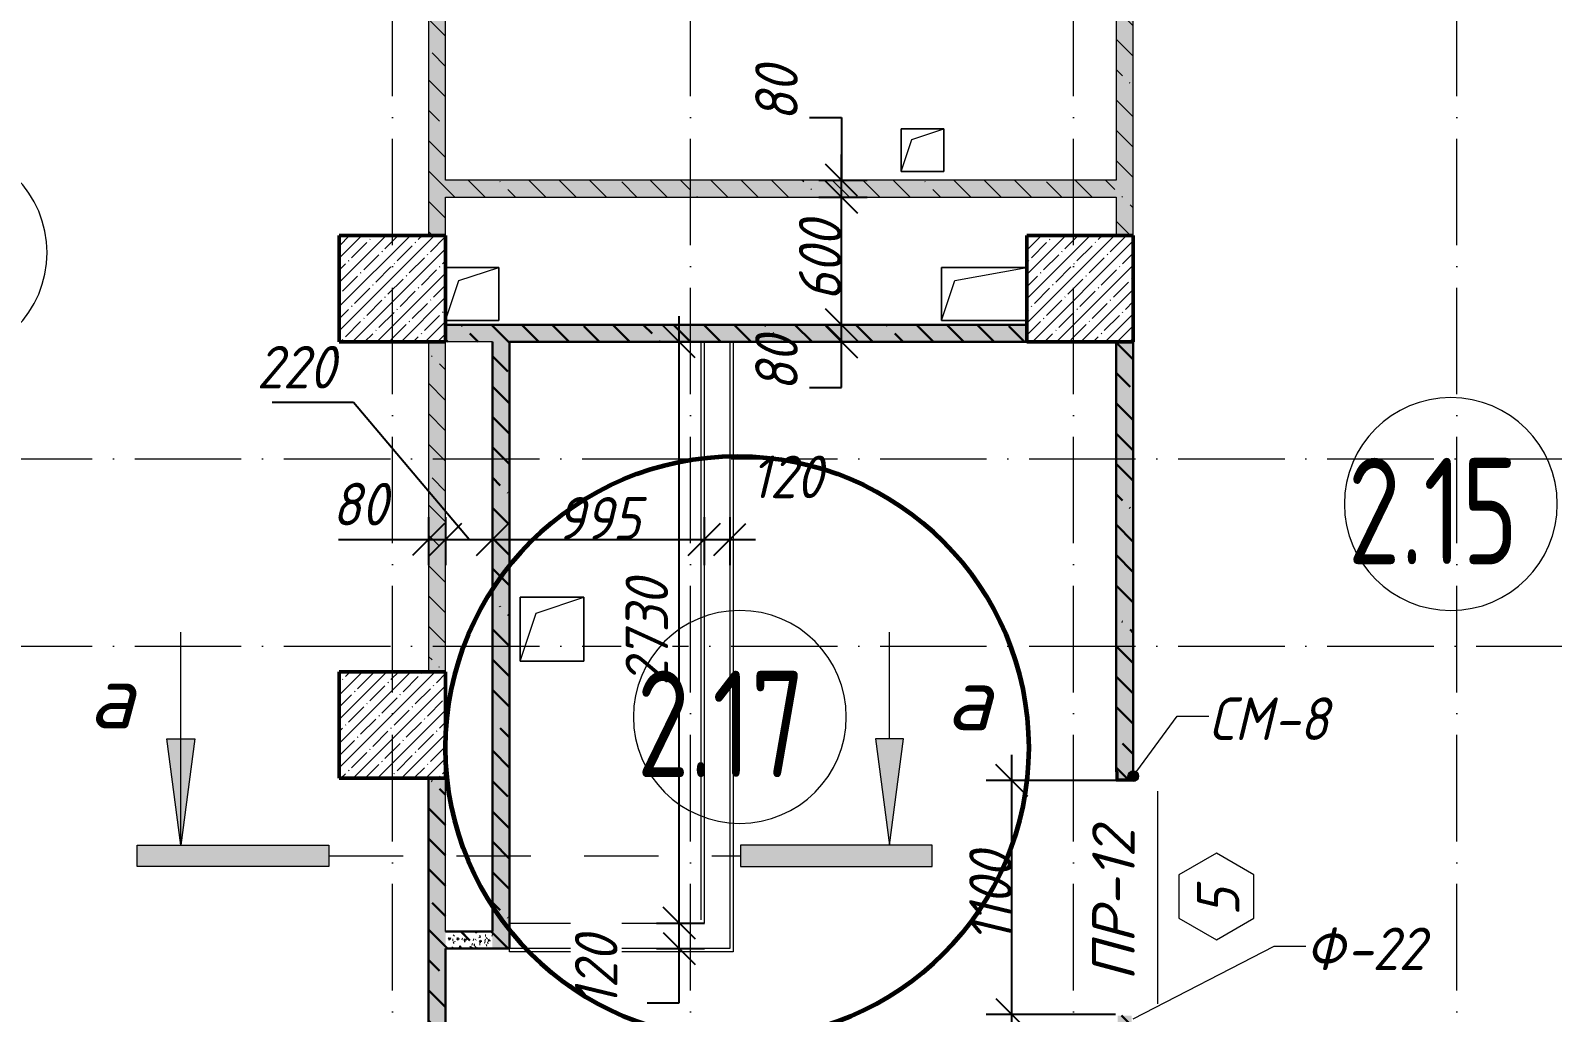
# Model space of a CAD drawing. Header units: millimetres. Extents: x -6064 to 178764, y -5836 to 29924.
# Drawn here: x 68860 to 76009, y 19549 to 24163 of the extents above; entities that cross this region are included whole.
import ezdxf

# ---------------------------------------------------------------- set-up
doc = ezdxf.new("R2010")
doc.units = ezdxf.units.MM
doc.linetypes.add('01 Штриховая _4 мм_', pattern=[600, 350, -250])
doc.linetypes.add('50_200_ШТРИХ_1Т_ш5_п1_п1_', pattern=[700, 500, -100, 0, -100])
for name, color, linetype, lineweight in [('0) ПГП', 1, 'Continuous', 30), ('A-AREA-IDEN', 7, 'Continuous', 9), ('A-DOOR-IDEN', 7, 'Continuous', 9), ('A-FLOR', 7, 'Continuous', 9), ('A-GENM', 7, 'Continuous', 9), ('A-GENM-1', 7, 'Continuous', 25), ('A-GENM-IDEN', 7, 'Continuous', 9), ('G-ANNO-SYMB-1', 7, '01 Штриховая _4 мм_', 9), ('I-WALL', 7, 'Continuous', 5), ('S-COLS-1', 7, 'Continuous', 5), ('S-COLS-2', 7, 'Continuous', 50), ('Оси-1', 7, '50_200_ШТРИХ_1Т_ш5_п1_п1_', 9)]:
    doc.layers.add(name, color=color, linetype=linetype, lineweight=lineweight)
doc.layers.add('A-ANNO-DIMS', color=7, linetype='Continuous')
doc.layers.add('A-WALL-FNSH-4', color=7, linetype='Continuous', lineweight=13, true_color=0x0070df)
doc.layers.add('A-WALL-PATT-4', color=7, linetype='Continuous', lineweight=5, true_color=0x0070df)
doc.styles.add('ISOCPEUR_I_1', font='isocpeui.ttf', dxfattribs={"height": 300})
doc.styles.add('ISOCPEUR_I_2', font='isocpeui.ttf', dxfattribs={"width": 0.9, "height": 200})
doc.styles.add('ISOCPEUR_I_4', font='isocpeui.ttf', dxfattribs={"height": 200})
doc.styles.add('СПДС', font='ГОСТ тип А.ttf', dxfattribs={"width": 0.9})
doc.dimstyles.new('ISO-2_0_0_9К_СРЕДНИЙ', dxfattribs={"dimscale": 304.8, "dimtxt": 199.196235, "dimasz": 0.492126, "dimexe": 0.393701, "dimexo": 0, "dimgap": 0, "dimtad": 1, "dimdec": 0, "dimzin": 0, "dimdsep": 46, "dimtxsty": 'ISOCPEUR_I_2', "dimblk1": 'OBLIQUE', "dimblk2": 'OBLIQUE', "dimsah": 1, "dimcen": 0.09, "dimdle": 0.393701, "dimazin": 0, "dimtfac": 1, "dimtdec": 4, "dimtix": 1, "dimtmove": 1, "dimatfit": 3, "dimfxl": 1, "dimtvp": 1, "dimtolj": 1, "dimtzin": 0, "dimarcsym": 2})
doc.dimstyles.new('ISO-2_0_0_9К_СРЕДНИЙ_2', dxfattribs={"dimscale": 304.8, "dimtxt": 199.196235, "dimasz": 0.492126, "dimexe": 0.393701, "dimexo": 0, "dimgap": 0, "dimtad": 1, "dimdec": 0, "dimzin": 0, "dimdsep": 46, "dimtxsty": 'ISOCPEUR_I_2', "dimblk1": 'OBLIQUE', "dimblk2": 'OBLIQUE', "dimsah": 1, "dimcen": 0.09, "dimdle": 0.393701, "dimazin": 0, "dimtfac": 1, "dimtdec": 4, "dimtix": 1, "dimtmove": 0, "dimatfit": 3, "dimfxl": 1, "dimtvp": 1, "dimtolj": 1, "dimtzin": 0, "dimarcsym": 2})
doc.dimstyles.new('ISO-2_0_0_9К_СРЕДНИЙ_ФОН_1', dxfattribs={"dimscale": 304.8, "dimtxt": 199.196235, "dimasz": 0.492126, "dimexe": 0.393701, "dimexo": 0, "dimgap": 0.164042, "dimtad": 1, "dimdec": 0, "dimdsep": 46, "dimtxsty": 'ISOCPEUR_I_2', "dimblk1": 'OBLIQUE', "dimblk2": 'OBLIQUE', "dimsah": 1, "dimcen": 0.09, "dimdle": 0.393701, "dimazin": 0, "dimtfac": 1, "dimtdec": 4, "dimtix": 1, "dimtmove": 0, "dimatfit": 3, "dimfxl": 1, "dimtvp": 1, "dimtfill": 1, "dimtolj": 1, "dimtzin": 0, "dimarcsym": 2})
doc.dimstyles.new('ISO-2_0_0_9К_СРЕДНИЙ_ФОН_2', dxfattribs={"dimscale": 304.8, "dimtxt": 199.196235, "dimasz": 0.492126, "dimexe": 0.393701, "dimexo": 0, "dimgap": 0.164042, "dimtad": 1, "dimdec": 0, "dimdsep": 46, "dimtxsty": 'ISOCPEUR_I_2', "dimblk1": 'OBLIQUE', "dimblk2": 'OBLIQUE', "dimsah": 1, "dimcen": 0.09, "dimdle": 0.393701, "dimazin": 0, "dimtfac": 1, "dimtdec": 4, "dimtix": 1, "dimtmove": 1, "dimatfit": 3, "dimfxl": 1, "dimtvp": 1, "dimtfill": 1, "dimtolj": 1, "dimtzin": 0, "dimarcsym": 2})
pattern_1 = [(50, (0, 0), (72.873764, -6.37607), [7.62, -83.82]), (355, (0, 0), (-14.09699, 76.422444), [6.096, -67.056]), (100.451, (6.07, -0.53), (58.776964, 70.04687), [6.476, -71.236]), (46.184, (0, 20.32), (108.43142, -16.81745), [11.43, -125.73]), (96.636, (9.04, 18.92), (94.961, 98.97089), [9.714, -106.854]), (351.184, (0, 20.32), (94.96227, 98.97018), [9.144, -100.584]), (21, (10.16, 15.24), (60.64565, -40.906537), [7.62, -83.82]), (326, (10.16, 15.24), (24.72083, 73.67493), [6.096, -67.056]), (71.451, (15.214, 11.83), (85.36689, 32.768737), [6.476, -71.236]), (37.5, (0, 0), (1.235525, 33.8224325), [3.353, -62.89, 3.353, -64.719, -67.31]), (37.5, (0, 0), (1.235525, 33.8224325), [-134.315, 3.353, -63.957]), (7.5, (0, 0), (26.728146, 40.07255), [3.353, -35.458, 3.353, -61.366, -25.654]), (7.5, (0, 0), (26.728146, 40.07255), [-103.53, 3.353, -22.301]), (327.5, (-22.657, 0), (54.2363175, -2.292117), [3.353, -22.047, 3.353, -75.895, -105.156]), (327.5, (-22.657, 0), (54.2363175, -2.292117), [-104.648, 3.353, -101.803]), (317.5, (-32.817, 0), (59.25158, 10.17014), [3.353, -29.667, 3.353, -49.276, -74.676]), (317.5, (-32.817, 0), (59.25158, 10.17014), [-85.649, 3.353, -71.323])]
pattern_2 = [(135, (0, 0), (-142.5612, -142.5612), []), (135, (142.56, 0), (-142.5612, -142.5612), [252.016, -50.403, 3.353, -47.05])]
pattern_3 = [(45, (0, 0), (-57.02463, 57.02463), []), (45, (57.025, 0), (-57.02463, 57.02463), [100.806, -20.161, 3.353, -16.808])]

# ---------------------------------------------------------------- blocks, each defined once
blk = doc.blocks.new('AR_Отверстие прямоугольное _в плите_ - AR_Отверстие прямоугольное _в плите_-V66-АР1_1_Кладочный план 2 этажа')
at = {"layer": 'A-GENM'}
for p, q in [((200, 125), (-200, 125)), ((-200, 125), (-200, -125)), ((-137.5, 62.5), (200, 125)), ((-200, -125), (-137.5, 62.5)), ((-200, -125), (200, -125))]:
    blk.add_line(p, q, dxfattribs=at)
blk = doc.blocks.new('AR_Отверстие прямоугольное _в плите_ - AR_Отверстие прямоугольное _в плите_-V67-АР1_1_Кладочный план 2 этажа')
at = {"layer": 'A-GENM'}
for p, q in [((125, 125), (-125, 125)), ((-62.5, 62.5), (125, 125)), ((125, -125), (125, 125)), ((-125, -125), (-62.5, 62.5)), ((-125, -125), (125, -125))]:
    blk.add_line(p, q, dxfattribs=at)
blk = doc.blocks.new('AR_Отверстие прямоугольное _в плите_ - AR_Отверстие прямоугольное _в плите_-V57-АР1_1_Кладочный план 2 этажа')
at = {"layer": 'A-GENM'}
for p, q in [((100, 100), (-100, 100)), ((-100, 100), (-100, -100)), ((-50, 50), (100, 100)), ((100, -100), (100, 100)), ((-100, -100), (-50, 50)), ((-100, -100), (100, -100))]:
    blk.add_line(p, q, dxfattribs=at)
blk = doc.blocks.new('AR_Отверстие прямоугольное _в плите_ - AR_Отверстие прямоугольное _в плите_-26860715-АР1_1_Кладочный план 2 этажа')
at = {"layer": 'A-GENM'}
for p, q in [((150, 150), (-150, 150)), ((-150, 150), (-150, -150)), ((-75, 75), (150, 150)), ((150, -150), (150, 150)), ((-150, -150), (-75, 75)), ((-150, -150), (150, -150))]:
    blk.add_line(p, q, dxfattribs=at)
blk = doc.blocks.new('Фахверк_СКБ_Швеллер_Тип 2 - СМ-8_80х2180h-30702245-АР1_1_Кладочный план 2 этажа')
at = {"layer": 'A-GENM-1'}
for p, q in [((165, 40), (125, 40)), ((125, 40), (125, -40)), ((129.5, 32.6), (165, 32.6)), ((129.5, -32.6), (129.5, 32.6)), ((165, 32.6), (165, 40)), ((125, -40), (165, -40)), ((165, -32.6), (129.5, -32.6)), ((165, -40), (165, -32.6))]:
    blk.add_line(p, q, dxfattribs=at)
blk = doc.blocks.new('_Oblique')
at = {"color": 0, "linetype": 'ByBlock', "lineweight": -2}
blk.add_line((-0.5, -0.5), (0.5, 0.5), dxfattribs=at)
blk = doc.blocks.new('DIMBLOCK353-АР1_1_Кладочный план 2 этажа')
at = {"layer": 'A-ANNO-DIMS', "color": 0, "lineweight": -2, "transparency": 16777216}
for p, q in [((72669.6, 22580), (72669.6, 22900)), ((72563.5, 22780), (72789.6, 22780)), ((72563.5, 22700), (72789.6, 22700)), ((72669.6, 22485.4), (72669.6, 22700)), ((72519.6, 22485.4), (72669.6, 22485.4))]:
    blk.add_line(p, q, dxfattribs=at)
at = {"layer": 'Defpoints', "color": 0, "transparency": 16777216}
for p in [(72563.5, 22780), (72669.6, 22780), (72563.5, 22700)]:
    blk.add_point(p, dxfattribs=at)
at = {"layer": 'A-ANNO-DIMS', "color": 0, "lineweight": -2, "transparency": 16777216, "xscale": 150, "yscale": 150, "zscale": 150}
for p, rotation in [((72669.6, 22780), 90), ((72669.6, 22700), 270)]:
    blk.add_blockref('_Oblique', p, dxfattribs=dict(at, rotation=rotation))
at = {"layer": 'A-ANNO-DIMS', "color": 0, "transparency": 16777216, "insert": (72264.3, 22467), "char_height": 200, "width": 303.391, "attachment_point": 1, "rotation": 90, "line_spacing_factor": 1.149209, "style": 'ISOCPEUR_I_2'}
blk.add_mtext('\\A1;80', dxfattribs=at)
blk = doc.blocks.new('DIMBLOCK354-АР1_1_Кладочный план 2 этажа')
at = {"layer": 'A-ANNO-DIMS', "color": 0, "lineweight": -2, "transparency": 16777216}
for p, q in [((72669.6, 22660), (72669.6, 23500)), ((72563.5, 23380), (72789.6, 23380)), ((72563.5, 22780), (72789.6, 22780))]:
    blk.add_line(p, q, dxfattribs=at)
at = {"layer": 'Defpoints', "color": 0, "transparency": 16777216}
for p in [(72563.5, 23380), (72669.6, 23380), (72563.5, 22780)]:
    blk.add_point(p, dxfattribs=at)
at = {"layer": 'A-ANNO-DIMS', "color": 0, "lineweight": -2, "transparency": 16777216, "xscale": 150, "yscale": 150, "zscale": 150}
for p, rotation in [((72669.6, 23380), 90), ((72669.6, 22780), 270)]:
    blk.add_blockref('_Oblique', p, dxfattribs=dict(at, rotation=rotation))
at = {"layer": 'A-ANNO-DIMS', "color": 0, "transparency": 16777216, "insert": (72569.6, 23080), "char_height": 200, "width": 455.087, "attachment_point": 5, "rotation": 90, "style": 'ISOCPEUR_I_2'}
blk.add_mtext('\\A1;600', dxfattribs=at)
blk = doc.blocks.new('DIMBLOCK355-АР1_1_Кладочный план 2 этажа')
at = {"layer": 'A-ANNO-DIMS', "color": 0, "lineweight": -2, "transparency": 16777216}
for p, q in [((72519.6, 23753.6), (72669.6, 23753.6)), ((72669.6, 23753.6), (72669.6, 23460)), ((72669.6, 23260), (72669.6, 23580)), ((72563.5, 23460), (72789.6, 23460)), ((72563.5, 23380), (72789.6, 23380))]:
    blk.add_line(p, q, dxfattribs=at)
at = {"layer": 'Defpoints', "color": 0, "transparency": 16777216}
for p in [(72563.5, 23460), (72669.6, 23460), (72563.5, 23380)]:
    blk.add_point(p, dxfattribs=at)
at = {"layer": 'A-ANNO-DIMS', "color": 0, "lineweight": -2, "transparency": 16777216, "xscale": 150, "yscale": 150, "zscale": 150}
for p, rotation in [((72669.6, 23460), 90), ((72669.6, 23380), 270)]:
    blk.add_blockref('_Oblique', p, dxfattribs=dict(at, rotation=rotation))
at = {"layer": 'A-ANNO-DIMS', "color": 0, "transparency": 16777216, "insert": (72264.3, 23735.2), "char_height": 200, "width": 303.391, "attachment_point": 1, "rotation": 90, "line_spacing_factor": 1.149209, "style": 'ISOCPEUR_I_2'}
blk.add_mtext('\\A1;80', dxfattribs=at)
blk = doc.blocks.new('DIMBLOCK356-АР1_1_Кладочный план 2 этажа')
at = {"layer": 'A-ANNO-DIMS', "color": 0, "lineweight": -2, "transparency": 16777216}
for p, q in [((70730, 21877.2), (70730, 21651.1)), ((70810, 21877.2), (70810, 21651.1)), ((70307.1, 21771.1), (70730, 21771.1)), ((70610, 21771.1), (70930, 21771.1))]:
    blk.add_line(p, q, dxfattribs=at)
at = {"layer": 'Defpoints', "color": 0, "transparency": 16777216}
for p in [(70730, 21877.2), (70810, 21877.2), (70810, 21771.1)]:
    blk.add_point(p, dxfattribs=at)
at = {"layer": 'A-ANNO-DIMS', "color": 0, "lineweight": -2, "transparency": 16777216, "xscale": 150, "yscale": 150, "zscale": 150, "rotation": 180}
blk.add_blockref('_Oblique', (70730, 21771.1), dxfattribs=at)
at = {"layer": 'A-ANNO-DIMS', "color": 0, "lineweight": -2, "transparency": 16777216, "xscale": 150, "yscale": 150, "zscale": 150}
blk.add_blockref('_Oblique', (70810, 21771.1), dxfattribs=at)
at = {"layer": 'A-ANNO-DIMS', "color": 0, "transparency": 16777216, "insert": (70277.3, 22037.8), "char_height": 200, "width": 303.391, "attachment_point": 1, "line_spacing_factor": 1.149209, "style": 'ISOCPEUR_I_2'}
blk.add_mtext('\\A1;80', dxfattribs=at)
blk = doc.blocks.new('DIMBLOCK357-АР1_1_Кладочный план 2 этажа')
at = {"layer": 'A-ANNO-DIMS', "color": 0, "lineweight": -2, "transparency": 16777216}
for p, q in [((70377.7, 22414.4), (69995.3, 22414.4)), ((70920, 21771.1), (70377.7, 22414.4)), ((70810, 21877.2), (70810, 21651.1)), ((71030, 21877.2), (71030, 21651.1)), ((70690, 21771.1), (71150, 21771.1))]:
    blk.add_line(p, q, dxfattribs=at)
at = {"layer": 'Defpoints', "color": 0, "transparency": 16777216}
for p in [(70810, 21877.2), (71030, 21877.2), (71030, 21771.1)]:
    blk.add_point(p, dxfattribs=at)
at = {"layer": 'A-ANNO-DIMS', "color": 0, "lineweight": -2, "transparency": 16777216, "xscale": 150, "yscale": 150, "zscale": 150, "rotation": 180}
blk.add_blockref('_Oblique', (70810, 21771.1), dxfattribs=at)
at = {"layer": 'A-ANNO-DIMS', "color": 0, "lineweight": -2, "transparency": 16777216, "xscale": 150, "yscale": 150, "zscale": 150}
blk.add_blockref('_Oblique', (71030, 21771.1), dxfattribs=at)
at = {"layer": 'A-ANNO-DIMS', "color": 0, "transparency": 16777216, "insert": (69922.6, 22681.1), "char_height": 200, "width": 455.087, "attachment_point": 1, "line_spacing_factor": 1.149209, "style": 'ISOCPEUR_I_2'}
blk.add_mtext('\\A1;220', dxfattribs=at)
blk = doc.blocks.new('DIMBLOCK358-АР1_1_Кладочный план 2 этажа')
at = {"layer": 'A-ANNO-DIMS', "color": 0, "lineweight": -2, "transparency": 16777216}
for p, q in [((71030, 21877.2), (71030, 21651.1)), ((72025, 21877.2), (72025, 21651.1)), ((70910, 21771.1), (72145, 21771.1))]:
    blk.add_line(p, q, dxfattribs=at)
at = {"layer": 'Defpoints', "color": 0, "transparency": 16777216}
for p in [(71030, 21877.2), (72025, 21877.2), (72025, 21771.1)]:
    blk.add_point(p, dxfattribs=at)
at = {"layer": 'A-ANNO-DIMS', "color": 0, "lineweight": -2, "transparency": 16777216, "xscale": 150, "yscale": 150, "zscale": 150, "rotation": 180}
blk.add_blockref('_Oblique', (71030, 21771.1), dxfattribs=at)
at = {"layer": 'A-ANNO-DIMS', "color": 0, "lineweight": -2, "transparency": 16777216, "xscale": 150, "yscale": 150, "zscale": 150}
blk.add_blockref('_Oblique', (72025, 21771.1), dxfattribs=at)
at = {"layer": 'A-ANNO-DIMS', "color": 0, "transparency": 16777216, "insert": (71527.5, 21871.1), "char_height": 200, "width": 455.087, "attachment_point": 5, "style": 'ISOCPEUR_I_2'}
blk.add_mtext('\\A1;995', dxfattribs=at)
blk = doc.blocks.new('DIMBLOCK359-АР1_1_Кладочный план 2 этажа')
at = {"layer": 'A-ANNO-DIMS', "color": 0, "lineweight": -2, "transparency": 16777216}
for p, q in [((72025, 21877.2), (72025, 21651.1)), ((72145, 21877.2), (72145, 21651.1)), ((71905, 21771.1), (72265, 21771.1))]:
    blk.add_line(p, q, dxfattribs=at)
at = {"layer": 'Defpoints', "color": 0, "transparency": 16777216}
for p in [(72025, 21877.2), (72145, 21877.2), (72145, 21771.1)]:
    blk.add_point(p, dxfattribs=at)
at = {"layer": 'A-ANNO-DIMS', "color": 0, "lineweight": -2, "transparency": 16777216, "xscale": 150, "yscale": 150, "zscale": 150, "rotation": 180}
blk.add_blockref('_Oblique', (72025, 21771.1), dxfattribs=at)
at = {"layer": 'A-ANNO-DIMS', "color": 0, "lineweight": -2, "transparency": 16777216, "xscale": 150, "yscale": 150, "zscale": 150}
blk.add_blockref('_Oblique', (72145, 21771.1), dxfattribs=at)
at = {"layer": 'A-ANNO-DIMS', "color": 0, "transparency": 16777216, "insert": (72243.1, 22165.7), "char_height": 200, "width": 409.118, "attachment_point": 1, "line_spacing_factor": 1.149209, "style": 'ISOCPEUR_I_2'}
blk.add_mtext('\\A1;120', dxfattribs=at)
blk = doc.blocks.new('DIMBLOCK360-АР1_1_Кладочный план 2 этажа')
at = {"layer": 'A-ANNO-DIMS', "color": 0, "lineweight": -2, "transparency": 16777216}
for p, q in [((71906.5, 19730), (71906.5, 20090)), ((71800.4, 19970), (72026.5, 19970)), ((71800.4, 19850), (72026.5, 19850)), ((71906.5, 19595), (71906.5, 19850)), ((71756.5, 19595), (71906.5, 19595))]:
    blk.add_line(p, q, dxfattribs=at)
at = {"layer": 'Defpoints', "color": 0, "transparency": 16777216}
for p in [(71800.4, 19970), (71906.5, 19970), (71800.4, 19850)]:
    blk.add_point(p, dxfattribs=at)
at = {"layer": 'A-ANNO-DIMS', "color": 0, "lineweight": -2, "transparency": 16777216, "xscale": 150, "yscale": 150, "zscale": 150}
for p, rotation in [((71906.5, 19970), 90), ((71906.5, 19850), 270)]:
    blk.add_blockref('_Oblique', p, dxfattribs=dict(at, rotation=rotation))
at = {"layer": 'A-ANNO-DIMS', "color": 0, "transparency": 16777216, "insert": (71417.3, 19573.8), "char_height": 200, "width": 409.118, "attachment_point": 1, "rotation": 90, "line_spacing_factor": 1.149209, "style": 'ISOCPEUR_I_2', "bg_fill": 3, "box_fill_scale": 1.1, "bg_fill_color": 256, "bg_fill_true_color": 13158600, "bg_fill_transparency": 0}
blk.add_mtext('\\A1;120', dxfattribs=at)
blk = doc.blocks.new('DIMBLOCK361-АР1_1_Кладочный план 2 этажа')
at = {"layer": 'A-ANNO-DIMS', "color": 0, "lineweight": -2, "transparency": 16777216}
for p, q in [((71906.5, 19850), (71906.5, 22820)), ((71800.4, 22700), (72026.5, 22700)), ((71800.4, 19970), (72026.5, 19970))]:
    blk.add_line(p, q, dxfattribs=at)
at = {"layer": 'Defpoints', "color": 0, "transparency": 16777216}
for p in [(71800.4, 22700), (71906.5, 22700), (71800.4, 19970)]:
    blk.add_point(p, dxfattribs=at)
at = {"layer": 'A-ANNO-DIMS', "color": 0, "lineweight": -2, "transparency": 16777216, "xscale": 150, "yscale": 150, "zscale": 150}
for p, rotation in [((71906.5, 22700), 90), ((71906.5, 19970), 270)]:
    blk.add_blockref('_Oblique', p, dxfattribs=dict(at, rotation=rotation))
at = {"layer": 'A-ANNO-DIMS', "color": 0, "transparency": 16777216, "insert": (71755.2, 21335), "char_height": 200, "width": 606.782, "attachment_point": 5, "rotation": 90, "style": 'ISOCPEUR_I_2', "bg_fill": 3, "box_fill_scale": 1.1, "bg_fill_color": 256, "bg_fill_true_color": 13158600, "bg_fill_transparency": 0}
blk.add_mtext('\\A1;2730', dxfattribs=at)
blk = doc.blocks.new('DIMBLOCK362-АР1_1_Кладочный план 2 этажа')
at = {"layer": 'A-ANNO-DIMS', "color": 0, "lineweight": -2, "transparency": 16777216}
for p, q in [((73469.6, 19420), (73469.6, 20760)), ((73960, 20640), (73349.6, 20640)), ((73957, 19540), (73349.6, 19540))]:
    blk.add_line(p, q, dxfattribs=at)
at = {"layer": 'Defpoints', "color": 0, "transparency": 16777216}
for p in [(73469.6, 20640), (73960, 20640), (73957, 19540)]:
    blk.add_point(p, dxfattribs=at)
at = {"layer": 'A-ANNO-DIMS', "color": 0, "lineweight": -2, "transparency": 16777216, "xscale": 150, "yscale": 150, "zscale": 150}
for p, rotation in [((73469.6, 20640), 90), ((73469.6, 19540), 270)]:
    blk.add_blockref('_Oblique', p, dxfattribs=dict(at, rotation=rotation))
at = {"layer": 'A-ANNO-DIMS', "color": 0, "transparency": 16777216, "insert": (73369.6, 20090), "char_height": 200, "width": 514.846, "attachment_point": 5, "rotation": 90, "style": 'ISOCPEUR_I_2'}
blk.add_mtext('\\A1;1100', dxfattribs=at)
blk = doc.blocks.new('AAR_СКБ_Марка_Двери_Перемычка и проем - Марка перемычки и проема-25306769-АР1_1_Кладочный план 2 этажа')
at = {"layer": 'A-DOOR-IDEN'}
for p, q in [((-5, 0), (5, 0)), ((-0.968, -0.984), (-1.986, -2.747)), ((1.067, -0.984), (-0.968, -0.984)), ((2.085, -2.747), (1.067, -0.984)), ((-1.986, -2.747), (-0.968, -4.509)), ((1.067, -4.509), (2.085, -2.747)), ((-0.968, -4.509), (1.067, -4.509))]:
    blk.add_line(p, q, dxfattribs=at)
blk = doc.blocks.new('Разрез - Концевая часть разреза пр_-17661887-АР1_1_Кладочный план 2 этажа')
at = {"layer": 'G-ANNO-SYMB-1'}
for points in [[(0, 0.5), (0, -0.5), (-9, -0.5), (-9, 0.5)], [(-6.292, -5.5), (-7.609, -5.5), (-6.95, -0.5)]]:
    blk.add_hatch(color=256, dxfattribs=at).paths.add_polyline_path(points, flags=0)
for p, q in [((0, 0.5), (-9, 0.5)), ((-9, 0.5), (-9, -0.5)), ((0, -0.5), (0, 0.5)), ((-9, -0.5), (0, -0.5)), ((-6.95, -0.5), (-7.609, -5.5)), ((-6.95, -0.5), (-6.95, -10.5)), ((-6.292, -5.5), (-6.95, -0.5)), ((-7.609, -5.5), (-6.292, -5.5))]:
    blk.add_line(p, q, dxfattribs=at)
blk = doc.blocks.new('Разрез - Заголовок разреза-10218885-АР1_1_Кладочный план 2 этажа')
at = {"layer": 'G-ANNO-SYMB-1'}
for points in [[(0, 0.5), (0, -0.5), (-9, -0.5), (-9, 0.5)], [(-6.342, -5.5), (-7.658, -5.5), (-7, -0.5)]]:
    blk.add_hatch(color=256, dxfattribs=at).paths.add_polyline_path(points, flags=0)
for p, q in [((0, 0.5), (-9, 0.5)), ((-9, 0.5), (-9, -0.5)), ((0, -0.5), (0, 0.5)), ((-9, -0.5), (0, -0.5)), ((-7, -0.5), (-7.658, -5.5)), ((-6.342, -5.5), (-7, -0.5)), ((-7.658, -5.5), (-6.342, -5.5)), ((-7, -5.5), (-7, -10.5))]:
    blk.add_line(p, q, dxfattribs=at)
blk = doc.blocks.new('Марка_Помещения - Номер-25198446-Объем проектирования 2 этажа')
at = {"layer": 'A-AREA-IDEN'}
for start, end in [(360, 180), (180, 360)]:
    blk.add_arc((0, 0), 2.5, start, end, dxfattribs=at)

msp = doc.modelspace()

# ---------------------------------------------------------------- hatches: boundary and pattern name
at = {"layer": '0) ПГП'}
h = msp.add_hatch(dxfattribs=at)
h.set_pattern_fill('FP_25', color=256, style=0, pattern_type=2)
h.set_pattern_definition(pattern_1)
h.paths.add_polyline_path([(71916.9, 22700), (73540, 22700), (73540, 22780), (70810, 22780), (70810, 22700), (71110, 22700)], flags=0)
h = msp.add_hatch(dxfattribs=at)
h.set_pattern_fill('FP_26', color=256, style=0, pattern_type=2)
h.set_pattern_definition(pattern_2)
h.paths.add_polyline_path([(71916.9, 22700), (73540, 22700), (73540, 22780), (70810, 22780), (70810, 22700), (71110, 22700)], flags=0)
h = msp.add_hatch(dxfattribs=at)
h.set_pattern_fill('FP_25', color=256, style=0, pattern_type=2)
h.set_pattern_definition(pattern_1)
h.paths.add_polyline_path([(71110, 19850), (71110, 22700), (71030, 22700), (71030, 19850)], flags=0)
h = msp.add_hatch(dxfattribs=at)
h.set_pattern_fill('FP_26', color=256, style=0, pattern_type=2)
h.set_pattern_definition(pattern_2)
h.paths.add_polyline_path([(71110, 19850), (71110, 22700), (71030, 22700), (71030, 19850)], flags=0)
h = msp.add_hatch(dxfattribs=at)
h.set_pattern_fill('FP_25', color=256, style=0, pattern_type=2)
h.set_pattern_definition(pattern_1)
h.paths.add_polyline_path([(74040, 19100), (74040, 19500), (74032.6, 19500), (74032.6, 19535.5), (73967.4, 19535.5), (73967.4, 19500), (73960, 19500), (73960, 19100), (74032.6, 19100)], flags=0)
h.paths.add_polyline_path([(73967.4, 20644.5), (74032.6, 20644.5), (74032.6, 20680), (74040, 20680), (74040, 22700), (73960, 22700), (73960, 20680), (73967.4, 20680)], flags=0)
h = msp.add_hatch(dxfattribs=at)
h.set_pattern_fill('FP_26', color=256, style=0, pattern_type=2)
h.set_pattern_definition(pattern_2)
h.paths.add_polyline_path([(74040, 19100), (74040, 19500), (74032.6, 19500), (74032.6, 19535.5), (73967.4, 19535.5), (73967.4, 19500), (73960, 19500), (73960, 19100), (74032.6, 19100)], flags=0)
h.paths.add_polyline_path([(73967.4, 20644.5), (74032.6, 20644.5), (74032.6, 20680), (74040, 20680), (74040, 22700), (73960, 22700), (73960, 20680), (73967.4, 20680)], flags=0)
h = msp.add_hatch(dxfattribs=at)
h.set_pattern_fill('FP_25', color=256, style=0, pattern_type=2)
h.set_pattern_definition(pattern_1)
h.paths.add_polyline_path([(70730, 18800), (70810, 18800), (70810, 20650), (70730, 20650)], flags=0)
h = msp.add_hatch(dxfattribs=at)
h.set_pattern_fill('FP_26', color=256, style=0, pattern_type=2)
h.set_pattern_definition(pattern_2)
h.paths.add_polyline_path([(70730, 18800), (70810, 18800), (70810, 20650), (70730, 20650)], flags=0)
h = msp.add_hatch(dxfattribs=at)
h.set_pattern_fill('FP_25', color=256, style=0, pattern_type=2)
h.set_pattern_definition(pattern_1)
h.paths.add_polyline_path([(70810, 19850), (71030, 19850), (71030, 19930), (70810, 19930)], flags=0)
h = msp.add_hatch(dxfattribs=at)
h.set_pattern_fill('FP_26', color=256, style=0, pattern_type=2)
h.set_pattern_definition(pattern_2)
h.paths.add_polyline_path([(70810, 19850), (71030, 19850), (71030, 19930), (70810, 19930)], flags=0)
at = {"layer": 'A-GENM-IDEN'}
h = msp.add_hatch(color=256, dxfattribs=at)
edge = h.paths.add_edge_path(flags=0)
edge.add_arc((74040, 20660), 25, 0, 360)
at = {"layer": 'A-WALL-PATT-4'}
h = msp.add_hatch(dxfattribs=at)
h.set_pattern_fill('FP_25', color=256, style=0, pattern_type=2)
h.set_pattern_definition(pattern_1)
h.paths.add_polyline_path([(70730, 23200), (70810, 23200), (70810, 26600), (70730, 26600), (70730, 25802.7)], flags=0)
h = msp.add_hatch(dxfattribs=at)
h.set_pattern_fill('FP_26', color=256, style=0, pattern_type=2)
h.set_pattern_definition(pattern_2)
h.paths.add_polyline_path([(70730, 23200), (70810, 23200), (70810, 26600), (70730, 26600), (70730, 25802.7)], flags=0)
h = msp.add_hatch(dxfattribs=at)
h.set_pattern_fill('FP_25', color=256, style=0, pattern_type=2)
h.set_pattern_definition(pattern_1)
h.paths.add_polyline_path([(74040, 23200), (74040, 25160), (74032.6, 25160), (74032.6, 25195.5), (73967.4, 25195.5), (73967.4, 25160), (73960, 25160), (73960, 23200)], flags=0)
h.paths.add_polyline_path([(74032.6, 26304.5), (74032.6, 26340), (74040, 26340), (74040, 26600), (73960, 26600), (73960, 26340), (73967.4, 26340), (73967.4, 26304.5)], flags=0)
h = msp.add_hatch(dxfattribs=at)
h.set_pattern_fill('FP_26', color=256, style=0, pattern_type=2)
h.set_pattern_definition(pattern_2)
h.paths.add_polyline_path([(74040, 23200), (74040, 25160), (74032.6, 25160), (74032.6, 25195.5), (73967.4, 25195.5), (73967.4, 25160), (73960, 25160), (73960, 23200)], flags=0)
h.paths.add_polyline_path([(74032.6, 26304.5), (74032.6, 26340), (74040, 26340), (74040, 26600), (73960, 26600), (73960, 26340), (73967.4, 26340), (73967.4, 26304.5)], flags=0)
h = msp.add_hatch(dxfattribs=at)
h.set_pattern_fill('FP_25', color=256, style=0, pattern_type=2)
h.set_pattern_definition(pattern_1)
h.paths.add_polyline_path([(70810, 23380), (73960, 23380), (73960, 23460), (70810, 23460)], flags=0)
h = msp.add_hatch(dxfattribs=at)
h.set_pattern_fill('FP_26', color=256, style=0, pattern_type=2)
h.set_pattern_definition(pattern_2)
h.paths.add_polyline_path([(70810, 23380), (73960, 23380), (73960, 23460), (70810, 23460)], flags=0)
h = msp.add_hatch(dxfattribs=at)
h.set_pattern_fill('FP_25', color=256, style=0, pattern_type=2)
h.set_pattern_definition(pattern_1)
h.paths.add_polyline_path([(70730, 21150), (70810, 21150), (70810, 22700), (70730, 22700), (70730, 21520.7)], flags=0)
h = msp.add_hatch(dxfattribs=at)
h.set_pattern_fill('FP_26', color=256, style=0, pattern_type=2)
h.set_pattern_definition(pattern_2)
h.paths.add_polyline_path([(70730, 21150), (70810, 21150), (70810, 22700), (70730, 22700), (70730, 21520.7)], flags=0)
at = {"layer": 'S-COLS-1'}
h = msp.add_hatch(dxfattribs=at)
h.set_pattern_fill('FP_7', color=256, style=0, pattern_type=2)
h.set_pattern_definition(pattern_3)
h.paths.add_polyline_path([(70310, 22700), (70810, 22700), (70810, 23200), (70310, 23200)], flags=0)
h = msp.add_hatch(dxfattribs=at)
h.set_pattern_fill('FP_7', color=256, style=0, pattern_type=2)
h.set_pattern_definition(pattern_3)
h.paths.add_polyline_path([(73540, 22700), (74040, 22700), (74040, 23200), (73540, 23200)], flags=0)
h = msp.add_hatch(dxfattribs=at)
h.set_pattern_fill('FP_7', color=256, style=0, pattern_type=2)
h.set_pattern_definition(pattern_3)
h.paths.add_polyline_path([(70310, 20650), (70810, 20650), (70810, 21150), (70310, 21150)], flags=0)

# ---------------------------------------------------------------- linework, layer by layer
at = {"layer": '0) ПГП'}
for p, q in [((73540, 22780), (70810, 22780)), ((71030, 22700), (71030, 19930)), ((71110, 22700), (73540, 22700)), ((71110, 19850), (71110, 22700)), ((73960, 22700), (73960, 20680)), ((74040, 20680), (74040, 22700)), ((70730, 20650), (70730, 18800)), ((71030, 19930), (70810, 19930)), ((70810, 18800), (70810, 19850)), ((70810, 19850), (71110, 19850))]:
    msp.add_line(p, q, dxfattribs=at)
at = {"layer": 'A-FLOR'}
for p, q in [((72950, 23700), (73150, 23700)), ((72950, 23500), (72950, 23700)), ((73150, 23700), (73150, 23500)), ((73150, 23500), (72950, 23500)), ((70810, 23050), (71060, 23050)), ((71060, 23050), (71060, 22800)), ((73140, 23050), (73540, 23050)), ((73140, 22800), (73140, 23050)), ((71060, 22800), (70810, 22800)), ((73540, 22800), (73140, 22800)), ((71160, 21500), (71460, 21500)), ((71160, 21200), (71160, 21500)), ((71460, 21500), (71460, 21200)), ((71460, 21200), (71160, 21200))]:
    msp.add_line(p, q, dxfattribs=at)
at = {"layer": 'A-GENM-IDEN'}
for p, q in [((74040, 20660), (74246.4, 20942.1)), ((74246.4, 20942.1), (74394.7, 20942.1)), ((74040, 19520), (74702.1, 19861.4)), ((74702.1, 19861.4), (74850.4, 19861.4))]:
    msp.add_line(p, q, dxfattribs=at)
msp.add_circle((74040, 20660), 25, dxfattribs=at)
at = {"layer": 'A-WALL-FNSH-4'}
for p, q in [((70730, 26600), (70730, 23200)), ((70810, 23460), (70810, 26600)), ((73960, 25160), (73960, 23460)), ((74040, 23200), (74040, 25160)), ((73960, 23460), (70810, 23460)), ((70810, 23380), (73960, 23380)), ((70810, 23200), (70810, 23380)), ((73960, 23380), (73960, 23200)), ((70730, 23200), (70810, 23200)), ((73960, 23200), (74040, 23200)), ((70810, 22780), (70810, 22700)), ((73540, 22700), (73540, 22780)), ((70730, 22700), (70730, 21150)), ((71030, 22700), (70730, 22700)), ((70810, 21150), (70810, 22700)), ((74040, 22700), (73960, 22700)), ((70730, 21150), (70810, 21150)), ((70810, 20650), (70730, 20650)), ((70810, 19930), (70810, 20650))]:
    msp.add_line(p, q, dxfattribs=at)
at = {"layer": 'I-WALL'}
for p, q in [((72010, 19985), (72010, 22700)), ((72025, 22700), (72025, 19970)), ((72145, 22700), (72145, 19850)), ((72160, 22700), (72160, 19835)), ((71110, 19970), (72025, 19970)), ((72145, 19850), (71110, 19850)), ((71110, 19835), (71110, 19850)), ((72160, 19835), (71110, 19835))]:
    msp.add_line(p, q, dxfattribs=at)
at = {"layer": 'S-COLS-2'}
for p, q in [((70810, 23200), (70310, 23200)), ((70310, 23200), (70310, 22700)), ((70810, 22700), (70810, 23200)), ((74040, 23200), (73540, 23200)), ((73540, 23200), (73540, 22700)), ((74040, 22700), (74040, 23200)), ((70310, 22700), (70810, 22700)), ((73540, 22700), (74040, 22700)), ((70810, 21150), (70310, 21150)), ((70310, 21150), (70310, 20650)), ((70810, 20650), (70810, 21150)), ((70310, 20650), (70810, 20650))]:
    msp.add_line(p, q, dxfattribs=at)
at = {"layer": 'Оси-1'}
for p, q in [((70560, -4150), (70560, 28636.9)), ((71960, -4150), (71960, 28636.9)), ((73760, -4150), (73760, 28636.9)), ((75560, -4150), (75560, 28636.9)), ((-4160, 22150), (125951.6, 22150)), ((-4160, 21270), (125951.6, 21270))]:
    msp.add_line(p, q, dxfattribs=at)

# ---------------------------------------------------------------- block references
at = {"layer": 'A-AREA-IDEN', "xscale": 199.9999999999999, "yscale": 199.9999999999999, "zscale": 199.9999999999999}
for p in [(68438.3, 23119), (75531.7, 21938.2)]:
    msp.add_blockref('Марка_Помещения - Номер-25198446-Объем проектирования 2 этажа', p, dxfattribs=at)
at = {"layer": 'A-DOOR-IDEN', "xscale": 99.99999999999993, "yscale": 99.99999999999993, "zscale": 99.99999999999993, "rotation": 89.99999999999982}
msp.add_blockref('AAR_СКБ_Марка_Двери_Перемычка и проем - Марка перемычки и проема-25306769-АР1_1_Кладочный план 2 этажа', (74156.2, 20090), dxfattribs=at)
at = {"layer": 'A-GENM'}
for name, p in [('AR_Отверстие прямоугольное _в плите_ - AR_Отверстие прямоугольное _в плите_-V57-АР1_1_Кладочный план 2 этажа', (73050, 23600)), ('AR_Отверстие прямоугольное _в плите_ - AR_Отверстие прямоугольное _в плите_-V67-АР1_1_Кладочный план 2 этажа', (70935, 22925)), ('AR_Отверстие прямоугольное _в плите_ - AR_Отверстие прямоугольное _в плите_-V66-АР1_1_Кладочный план 2 этажа', (73340, 22925)), ('AR_Отверстие прямоугольное _в плите_ - AR_Отверстие прямоугольное _в плите_-26860715-АР1_1_Кладочный план 2 этажа', (71310, 21350))]:
    msp.add_blockref(name, p, dxfattribs=at)
at = {"layer": 'A-GENM-1', "rotation": 89.99999999999991}
msp.add_blockref('Фахверк_СКБ_Швеллер_Тип 2 - СМ-8_80х2180h-30702245-АР1_1_Кладочный план 2 этажа', (74000, 20515), dxfattribs=at)
at = {"layer": 'G-ANNO-SYMB-1', "extrusion": (0, 0, -1), "xscale": 99.99999999999993, "yscale": 99.99999999999993, "zscale": 99.99999999999993, "rotation": 180}
msp.add_blockref('Разрез - Концевая часть разреза пр_-17661887-АР1_1_Кладочный план 2 этажа', (-70260.8, 20286), dxfattribs=at)
at = {"layer": 'G-ANNO-SYMB-1', "xscale": 99.99999999999993, "yscale": 99.99999999999993, "zscale": 99.99999999999993, "rotation": 180}
msp.add_blockref('Разрез - Заголовок разреза-10218885-АР1_1_Кладочный план 2 этажа', (72195.6, 20286), dxfattribs=at)

# ---------------------------------------------------------------- texts
at = {"layer": 'A-AREA-IDEN', "insert": (75047.9, 22155.3), "char_height": 500, "width": 1212.151, "attachment_point": 1, "style": 'СПДС'}
msp.add_mtext('2.15', dxfattribs=at)
at = {"layer": 'A-DOOR-IDEN', "insert": (74338.9, 20003.8), "char_height": 200, "width": 158.734, "attachment_point": 1, "rotation": 90, "style": 'ISOCPEUR_I_2'}
msp.add_mtext('\\fISOCPEUR|b0|i1|c204|p34|;\\W.9;5', dxfattribs=at)
at = {"layer": 'A-GENM-IDEN', "char_height": 200, "attachment_point": 1, "style": 'ISOCPEUR_I_2'}
for s, insert, width in [('СМ', (74394.7, 21029.7), 367.975), ('-8', (74698.3, 21029.7), 317.468), ('\\fISOCPEUR|b0|i1|c204|p34|;\\W.9;Ф', (74850.4, 19949), 230.886), ('-22', (75040.9, 19949), 476.202)]:
    msp.add_mtext(s, dxfattribs=dict(at, insert=insert, width=width))
at = {"layer": 'A-GENM-IDEN', "char_height": 200, "attachment_point": 1, "rotation": 90, "style": 'ISOCPEUR_I_4'}
for s, insert, width in [('-12', (73847, 20041.2), 481.012), ('ПР', (73847, 19697.2), 416.877)]:
    msp.add_mtext(s, dxfattribs=dict(at, insert=insert, width=width))
at = {"layer": 'G-ANNO-SYMB-1', "char_height": 300, "width": 296.624, "attachment_point": 1, "style": 'ISOCPEUR_I_1'}
for insert in [(69132.2, 21183.9), (73160.4, 21175.5)]:
    msp.add_mtext('\\fISOCPEUR|b0|i1|c204|p34|;а', dxfattribs=dict(at, insert=insert))

# ---------------------------------------------------------------- dimensions: what is measured, and where the dimension line sits
at = {"layer": 'A-ANNO-DIMS'}
for base, p1, p2, picture, middle in [((72669.6, 23460), (72563.5, 23380), (72563.5, 23460), 'DIMBLOCK355-АР1_1_Кладочный план 2 этажа', (72541.6, 23753.6)), ((72669.6, 22780), (72563.5, 22700), (72563.5, 22780), 'DIMBLOCK353-АР1_1_Кладочный план 2 этажа', (72541.6, 22485.4))]:
    dim = msp.add_linear_dim(base=base, p1=p1, p2=p2, angle=90, dimstyle='ISO-2_0_0_9К_СРЕДНИЙ', override={"dimpost": '<>', "dimfxl": 80}, dxfattribs=at)
    dim.commit()
    dim.dimension.update_dxf_attribs({"geometry": picture, "text_midpoint": middle, "dimtype": 160, "text_rotation": 90})
for base, p1, p2, override, picture, middle in [((72669.6, 23380), (72563.5, 22780), (72563.5, 23380), {"dimpost": '<>', "dimfxl": 600}, 'DIMBLOCK354-АР1_1_Кладочный план 2 этажа', (72569.6, 23080)), ((73469.6, 20640), (73957, 19540), (73960, 20640), {"dimpost": '<>', "dimfxl": 1100.004223}, 'DIMBLOCK362-АР1_1_Кладочный план 2 этажа', (73369.6, 20090))]:
    dim = msp.add_linear_dim(base=base, p1=p1, p2=p2, angle=90, dimstyle='ISO-2_0_0_9К_СРЕДНИЙ_2', override=override, dxfattribs=at)
    dim.commit()
    dim.dimension.update_dxf_attribs({"geometry": picture, "text_midpoint": middle})
for base, p1, p2, override, picture, middle in [((71030, 21771.1), (70810, 21877.2), (71030, 21877.2), {"dimpost": '<>', "dimfxl": 220}, 'DIMBLOCK357-АР1_1_Кладочный план 2 этажа', (70377.7, 22414.4)), ((72145, 21771.1), (72025, 21877.2), (72145, 21877.2), {"dimpost": '<>', "dimfxl": 120}, 'DIMBLOCK359-АР1_1_Кладочный план 2 этажа', (72447.6, 21899.1)), ((70810, 21771.1), (70730, 21877.2), (70810, 21877.2), {"dimpost": '<>', "dimfxl": 80}, 'DIMBLOCK356-АР1_1_Кладочный план 2 этажа', (70429, 21899.1))]:
    dim = msp.add_linear_dim(base=base, p1=p1, p2=p2, dimstyle='ISO-2_0_0_9К_СРЕДНИЙ', override=override, dxfattribs=at)
    dim.commit()
    dim.dimension.update_dxf_attribs({"geometry": picture, "text_midpoint": middle, "dimtype": 160})
dim = msp.add_linear_dim(base=(72025, 21771.1), p1=(71030, 21877.2), p2=(72025, 21877.2), dimstyle='ISO-2_0_0_9К_СРЕДНИЙ_2', override={"dimpost": '<>', "dimfxl": 995}, dxfattribs=at)
dim.commit()
dim.dimension.update_dxf_attribs({"geometry": 'DIMBLOCK358-АР1_1_Кладочный план 2 этажа', "text_midpoint": (71527.5, 21871.1)})

# ---------------------------------------------------------------- next in the draw order: dimensions: what is measured, and where the dimension line sits
dim = msp.add_linear_dim(base=(71906.5, 19970), p1=(71800.4, 19850), p2=(71800.4, 19970), angle=90, dimstyle='ISO-2_0_0_9К_СРЕДНИЙ_ФОН_2', override={"dimpost": '<>', "dimfxl": 120}, dxfattribs=at)
dim.commit()
dim.dimension.update_dxf_attribs({"geometry": 'DIMBLOCK360-АР1_1_Кладочный план 2 этажа', "text_midpoint": (71728.5, 19595), "dimtype": 160, "text_rotation": 90})

# ---------------------------------------------------------------- next in the draw order: dimensions: what is measured, and where the dimension line sits
dim = msp.add_linear_dim(base=(71906.5, 22700), p1=(71800.4, 19970), p2=(71800.4, 22700), angle=90, dimstyle='ISO-2_0_0_9К_СРЕДНИЙ_ФОН_1', override={"dimpost": '<>', "dimfxl": 2730}, dxfattribs=at)
dim.commit()
dim.dimension.update_dxf_attribs({"geometry": 'DIMBLOCK361-АР1_1_Кладочный план 2 этажа', "text_midpoint": (71755.2, 21335)})

# ---------------------------------------------------------------- next in the draw order: linework, layer by layer
at = {"color": 6, "lineweight": 60}
msp.add_circle((72179.4, 20793.4), 1369.4, dxfattribs=at)
at = {"layer": 'G-ANNO-SYMB-1'}
msp.add_line((70260.8, 20286), (72195.6, 20286), dxfattribs=at)

# ---------------------------------------------------------------- next in the draw order: block references
at = {"layer": 'A-AREA-IDEN', "xscale": 199.9999999999999, "yscale": 199.9999999999999, "zscale": 199.9999999999999}
msp.add_blockref('Марка_Помещения - Номер-25198446-Объем проектирования 2 этажа', (72192.1, 20938.2), dxfattribs=at)

# ---------------------------------------------------------------- next in the draw order: texts
at = {"layer": 'A-AREA-IDEN', "insert": (71708.3, 21155.3), "char_height": 500, "width": 1212.151, "attachment_point": 1, "style": 'СПДС'}
msp.add_mtext('2.17', dxfattribs=at)

doc.saveas('drawing.dxf')
